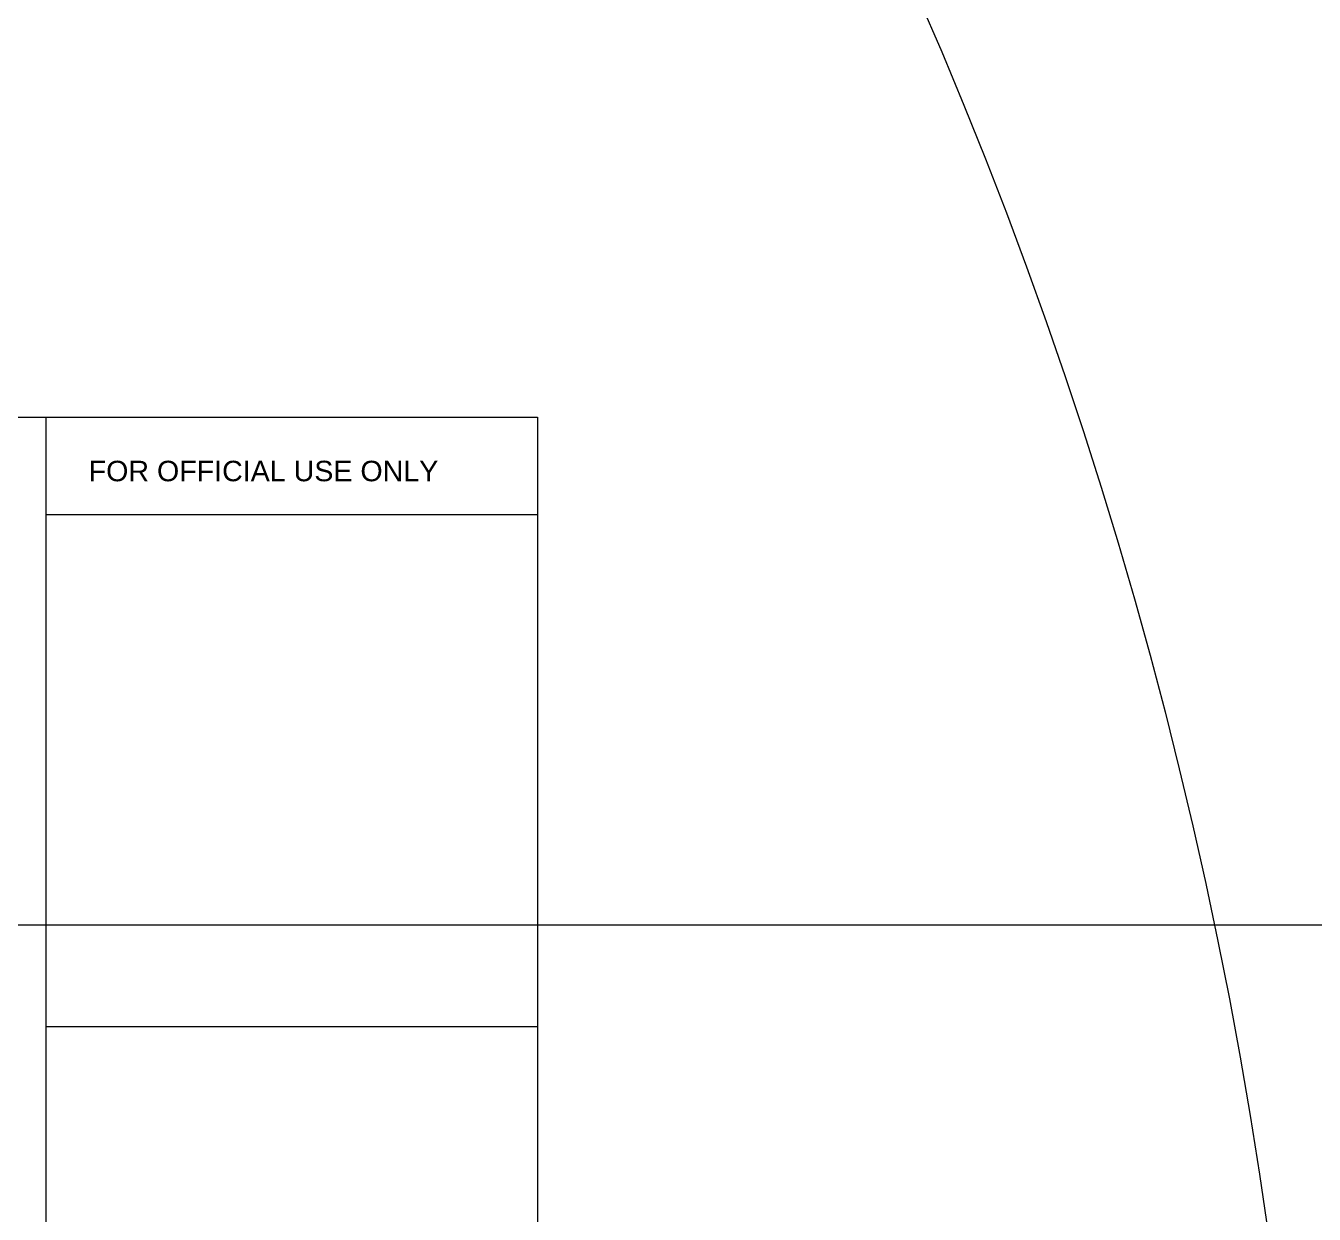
# Model space of a CAD drawing. Header units: inches. Extents: x 6873 to 34015, y -4436 to 8204.
# Drawn here: x 18228 to 19394, y 895 to 1971 of the extents above; entities that cross this region are included whole.
import ezdxf

# ---------------------------------------------------------------- set-up
doc = ezdxf.new("R2010")
doc.units = ezdxf.units.IN
doc.header["$LTSCALE"] = 5
doc.header["$MEASUREMENT"] = 0
doc.layers.add('A-WALL', color=7, linetype='Continuous', lineweight=9)
doc.layers.add('ele1', color=21, linetype='Continuous', lineweight=20)
doc.styles.get("Standard").update_dxf_attribs({"font": 'arial.ttf'})

msp = doc.modelspace()

# ---------------------------------------------------------------- linework, layer by layer
at = {"layer": 'A-WALL', "ltscale": 5}
msp.add_xline((15938.1, 1157.37), (1, 0), dxfattribs=at)
msp.add_circle((15105.47, 278.39), 4288.21, dxfattribs=at)
at = {"layer": 'ele1'}
for p, q in [((18246.19, -538.44), (18246.19, 1616.89)), ((18690.84, 1528.34), (18246.19, 1528.34)), ((18690.84, 1064.84), (18246.19, 1064.84))]:
    msp.add_line(p, q, dxfattribs=at)
msp.add_lwpolyline([(15605.87, 1616.89), (18690.84, 1616.89), (18690.84, -538.44), (15605.87, -538.44)], close=True, dxfattribs=at)
msp.add_lwpolyline([(15605.87, 1616.89), (18690.84, 1616.89), (18690.84, -538.44), (15605.87, -538.44)], close=True, dxfattribs=at)

# ---------------------------------------------------------------- texts
at = {"layer": 'Defpoints'}
msp.add_text('FOR OFFICIAL USE ONLY', height=18.5271, dxfattribs=at).set_placement((18284.76, 1558.86))

doc.saveas('drawing.dxf')
